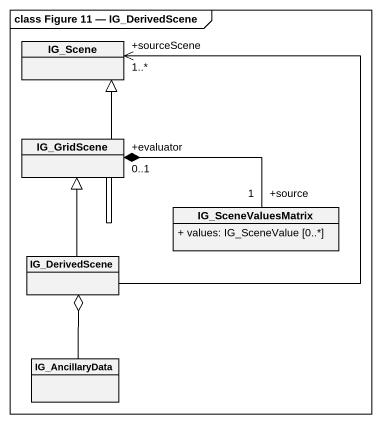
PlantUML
@startuml
mainframe class Figure 11 — IG_DerivedScene
hide circle
hide empty members
skinparam classAttributeIconSize 0
class IG_Scene
class IG_GridScene
class IG_SceneValuesMatrix {
  + values: IG_SceneValue [0..*]
}
class IG_DerivedScene
class IG_AncillaryData
IG_GridScene -up-|> IG_Scene
IG_SceneValuesMatrix "+source\n1" -left-* "+evaluator\n0..1" IG_GridScene
IG_DerivedScene -up-> "+sourceScene\n1..*" IG_Scene
IG_DerivedScene -up-|> IG_GridScene
IG_AncillaryData -up-o IG_DerivedScene
@enduml
